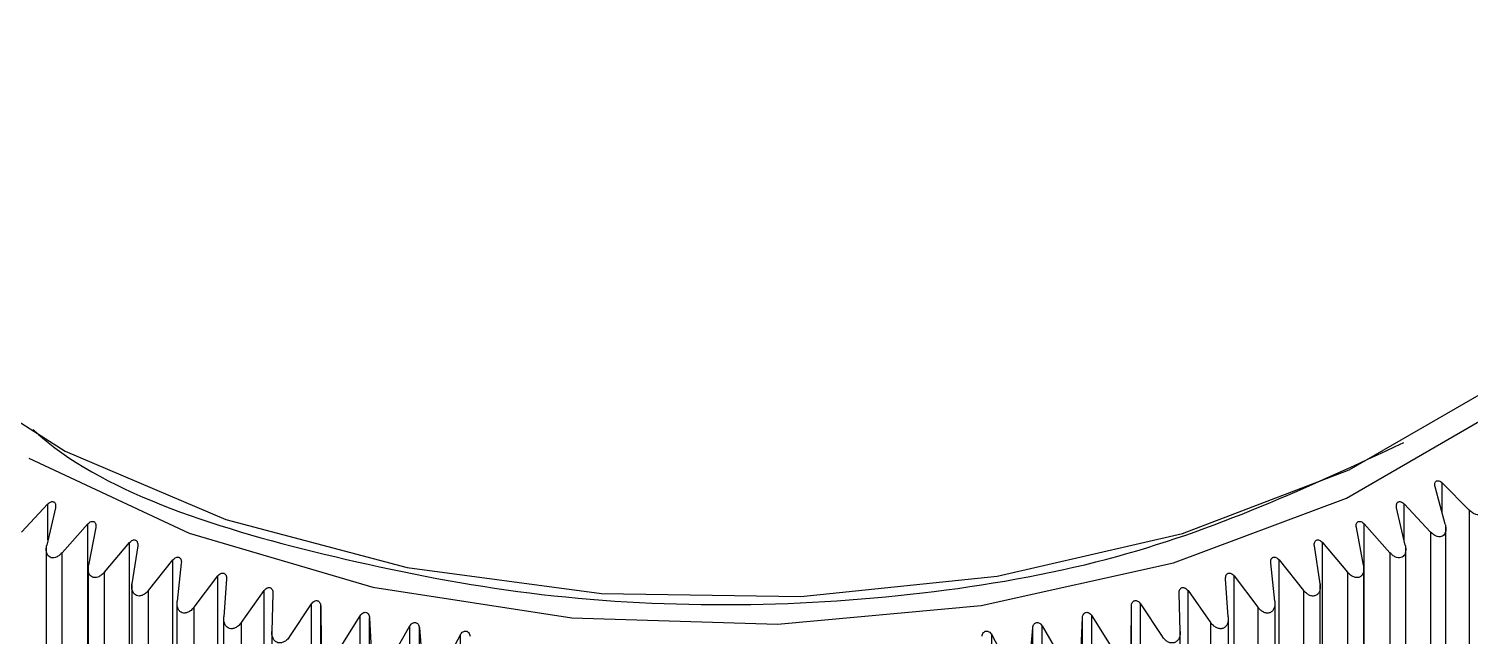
# Model space of a CAD drawing. Header units: millimetres. Extents: x 0 to 279, y 0 to 216.
# Drawn here: x 237.571 to 239.763, y 93.362 to 94.286 of the extents above; entities that cross this region are included whole.
import ezdxf

# ---------------------------------------------------------------- set-up
doc = ezdxf.new("R2010")
doc.units = ezdxf.units.MM

msp = doc.modelspace()

# ---------------------------------------------------------------- linework, layer by layer
at = {"color": 7, "linetype": 'Continuous', "lineweight": 25}
for p, q in [((239.7253, 93.5329), (239.71, 93.5894)), ((239.7207, 93.5956), (239.7619, 93.554)), ((237.5594, 93.5208), (237.5997, 93.5635)), ((237.611, 93.5577), (237.5979, 93.5008)), ((239.6646, 93.5008), (239.6515, 93.5577)), ((239.6628, 93.5635), (239.7031, 93.5208)), ((239.7619, 93.554), (239.7619, 92.4489)), ((237.6212, 93.4893), (237.6605, 93.5333)), ((237.6605, 92.3627), (237.6605, 93.5333)), ((237.6723, 93.5278), (237.6614, 93.4705)), ((239.6011, 93.4705), (239.5902, 93.5278)), ((239.602, 93.5333), (239.6413, 93.4893)), ((239.602, 92.3627), (239.602, 93.5333)), ((239.7263, 92.4237), (239.7263, 93.5303)), ((237.6857, 93.4597), (237.7239, 93.5049)), ((237.7239, 92.3343), (237.7239, 93.5049)), ((237.7362, 93.4997), (237.7275, 93.4422)), ((239.535, 93.4422), (239.5263, 93.4997)), ((239.5386, 93.5049), (239.5768, 93.4597)), ((239.5386, 92.3343), (239.5386, 93.5049)), ((239.7031, 93.5208), (239.7031, 92.4156)), ((237.5971, 93.4986), (237.5971, 92.3921)), ((237.6212, 92.3842), (237.6212, 93.4893)), ((237.7528, 93.4321), (237.7899, 93.4784)), ((237.7899, 92.3079), (237.7899, 93.4784)), ((239.4726, 93.4784), (239.5097, 93.4321)), ((239.4726, 92.3079), (239.4726, 93.4784)), ((239.6413, 93.4893), (239.6413, 92.3842)), ((239.6654, 92.3921), (239.6654, 93.4987)), ((237.6609, 93.4688), (237.6609, 92.3623)), ((237.6857, 92.3546), (237.6857, 93.4597)), ((237.8026, 93.4737), (237.7962, 93.4159)), ((239.4663, 93.4159), (239.4599, 93.4737)), ((239.5768, 93.4597), (239.5768, 92.3546)), ((239.6016, 92.3623), (239.6016, 93.4688)), ((237.7272, 93.441), (237.7272, 92.3344)), ((237.8223, 93.4066), (237.8581, 93.454)), ((237.8581, 92.2834), (237.8581, 93.454)), ((237.8712, 93.4497), (237.8671, 93.3917)), ((239.3954, 93.3917), (239.3913, 93.4497)), ((239.4044, 93.454), (239.4402, 93.4066)), ((239.4044, 92.2834), (239.4044, 93.454)), ((239.5353, 92.3344), (239.5353, 93.441)), ((237.7528, 92.327), (237.7528, 93.4321)), ((237.796, 93.4152), (237.796, 92.3086)), ((237.8941, 93.3833), (237.9284, 93.4317)), ((237.9284, 92.2611), (237.9284, 93.4317)), ((237.9419, 93.4277), (237.9401, 93.3697)), ((239.3224, 93.3697), (239.3206, 93.4277)), ((239.3341, 93.4317), (239.3685, 93.3833)), ((239.3341, 92.2611), (239.3341, 93.4317)), ((239.4665, 92.3086), (239.4665, 93.4152)), ((239.5097, 93.4321), (239.5097, 92.327)), ((237.8223, 92.3015), (237.8223, 93.4066)), ((237.867, 93.3915), (237.867, 92.285)), ((237.9678, 93.3621), (238.0007, 93.4116)), ((238.0007, 92.241), (238.0007, 93.4116)), ((238.0146, 93.408), (238.0151, 93.3499)), ((238.0146, 92.2374), (238.0146, 93.408)), ((238.0434, 93.3432), (238.0747, 93.3936)), ((238.0747, 92.223), (238.0747, 93.3936)), ((238.0889, 93.3905), (238.0917, 93.3325)), ((238.0889, 92.2199), (238.0889, 93.3905)), ((239.1709, 93.3325), (239.1736, 93.3905)), ((239.1736, 92.2199), (239.1736, 93.3905)), ((239.1878, 93.3936), (239.2191, 93.3432)), ((239.1878, 92.223), (239.1878, 93.3936)), ((239.2475, 93.3499), (239.2479, 93.408)), ((239.2479, 92.2374), (239.2479, 93.408)), ((239.2618, 93.4116), (239.2947, 93.3621)), ((239.2618, 92.241), (239.2618, 93.4116)), ((239.3955, 92.285), (239.3955, 93.3915)), ((239.4402, 93.4066), (239.4402, 92.3015)), ((237.8941, 92.2781), (237.8941, 93.3833)), ((237.9401, 93.37), (237.9401, 92.2635)), ((238.1206, 93.3266), (238.1503, 93.3779)), ((238.1503, 92.2074), (238.1503, 93.3779)), ((238.1647, 93.3752), (238.1697, 93.3173)), ((238.1647, 92.2046), (238.1647, 93.3752)), ((239.0928, 93.3173), (239.0978, 93.3752)), ((239.0978, 92.2046), (239.0978, 93.3752)), ((239.1122, 93.3779), (239.142, 93.3266)), ((239.1122, 92.2074), (239.1122, 93.3779)), ((239.3224, 92.2635), (239.3224, 93.37)), ((239.3685, 93.3833), (239.3685, 92.2781)), ((238.1991, 93.3123), (238.2271, 93.3645)), ((238.2271, 92.194), (238.2271, 93.3645)), ((239.0354, 93.3645), (239.0634, 93.3123)), ((239.0354, 92.194), (239.0354, 93.3645))]:
    msp.add_line(p, q, dxfattribs=at)
at = {"color": 8, "linetype": 'Continuous', "lineweight": 25}
for p, q in [((239.7207, 93.5498), (239.7207, 93.5956)), ((237.5997, 93.5088), (237.5997, 93.5635)), ((239.6628, 93.5088), (239.6628, 93.5635))]:
    msp.add_line(p, q, dxfattribs=at)
at = {"color": 7, "linetype": 'Continuous', "lineweight": 25, "flags": 128}
for points in [[(237.1313, 94.2863), (237.1317, 94.2644), (237.1701, 94.0906), (237.2682, 93.9248), (237.4222, 93.7738), (237.6257, 93.6438), (237.8703, 93.5401), (238.1461, 93.4669), (238.4417, 93.4273), (238.7452, 93.4229), (239.0439, 93.4538), (239.3257, 93.5188), (239.5792, 93.6152), (239.7938, 93.7391), (239.9608, 93.8854), (240.0734, 94.0481), (240.1269, 94.2205), (240.1313, 94.2863)], [(237.5706, 93.6332), (237.8143, 93.5192), (238.0937, 93.437), (238.3966, 93.3902), (238.7098, 93.3807), (239.0195, 93.409), (239.3122, 93.4739), (239.5752, 93.5725), (239.797, 93.7005), (239.9678, 93.8523), (240.0801, 94.0213), (240.1292, 94.2001), (240.1308, 94.2659)]]:
    msp.add_lwpolyline(points, dxfattribs=at)
at = {"color": 7, "linetype": 'Continuous', "lineweight": 25}
for points, knots in [([(237.577, 93.6766), (237.5846, 93.67), (237.6928, 93.5756), (237.9735, 93.4915), (238.3311, 93.4218), (238.6318, 93.4044), (238.9294, 93.4226), (239.2983, 93.4871), (239.519, 93.5901), (239.6625, 93.657)], [0, 0, 0, 0, 0.017652, 0.252882, 0.37951, 0.508826, 0.638142, 0.76477, 1, 1, 1, 1]), ([(239.71, 93.5894), (239.7098, 93.5904), (239.7094, 93.5924), (239.7096, 93.5952), (239.7105, 93.5973), (239.7119, 93.5986), (239.7137, 93.5991), (239.716, 93.5988), (239.7184, 93.5977), (239.7199, 93.5963), (239.7207, 93.5956)], [0, 0, 0, 0, 0.149554, 0.286742, 0.39793, 0.499998, 0.60209, 0.713222, 0.850456, 1, 1, 1, 1]), ([(237.5997, 93.5635), (237.6005, 93.5643), (237.602, 93.5657), (237.6045, 93.5669), (237.6067, 93.5673), (237.6087, 93.5668), (237.6102, 93.5655), (237.6111, 93.5634), (237.6115, 93.5607), (237.6112, 93.5587), (237.611, 93.5577)], [0, 0, 0, 0, 0.149554, 0.286742, 0.39793, 0.499998, 0.60209, 0.713222, 0.850456, 1, 1, 1, 1]), ([(239.6515, 93.5577), (239.6513, 93.5587), (239.651, 93.5607), (239.6514, 93.5634), (239.6523, 93.5655), (239.6538, 93.5668), (239.6558, 93.5673), (239.658, 93.5669), (239.6605, 93.5657), (239.662, 93.5643), (239.6628, 93.5635)], [0, 0, 0, 0, 0.149554, 0.286742, 0.39793, 0.499998, 0.60209, 0.713222, 0.850456, 1, 1, 1, 1]), ([(239.783, 93.5669), (239.7835, 93.5647), (239.7846, 93.5606), (239.7843, 93.555), (239.7827, 93.5508), (239.7799, 93.548), (239.7762, 93.5469), (239.7718, 93.5475), (239.7667, 93.5498), (239.7635, 93.5525), (239.7619, 93.554)], [0, 0, 0, 0, 0.154616, 0.287094, 0.400562, 0.499962, 0.600673, 0.713632, 0.845714, 1, 1, 1, 1]), ([(237.6605, 93.5333), (237.6613, 93.534), (237.6627, 93.5355), (237.6652, 93.5368), (237.6675, 93.5372), (237.6695, 93.5368), (237.6711, 93.5356), (237.6722, 93.5335), (237.6727, 93.5308), (237.6724, 93.5288), (237.6723, 93.5278)], [0, 0, 0, 0, 0.149554, 0.286742, 0.39793, 0.499998, 0.60209, 0.713222, 0.850456, 1, 1, 1, 1]), ([(239.5902, 93.5278), (239.5901, 93.5288), (239.5898, 93.5308), (239.5903, 93.5335), (239.5914, 93.5356), (239.593, 93.5368), (239.595, 93.5372), (239.5973, 93.5368), (239.5998, 93.5355), (239.6012, 93.534), (239.602, 93.5333)], [0, 0, 0, 0, 0.149554, 0.286742, 0.39793, 0.499998, 0.60209, 0.713222, 0.850456, 1, 1, 1, 1]), ([(239.7253, 93.5329), (239.7258, 93.5307), (239.7266, 93.5266), (239.7261, 93.5211), (239.7243, 93.5169), (239.7213, 93.5142), (239.7175, 93.5132), (239.713, 93.5138), (239.7078, 93.5163), (239.7047, 93.5192), (239.7031, 93.5208)], [0, 0, 0, 0, 0.154267, 0.286323, 0.399242, 0.497996, 0.598104, 0.71211, 0.845015, 1, 1, 1, 1]), ([(237.6212, 93.4893), (237.6196, 93.4877), (237.6165, 93.4847), (237.6114, 93.4821), (237.6068, 93.4812), (237.6028, 93.4821), (237.5997, 93.4847), (237.5976, 93.4889), (237.5968, 93.4944), (237.5975, 93.4986), (237.5979, 93.5008)], [0, 0, 0, 0, 0.154627, 0.287114, 0.40059, 0.499997, 0.599382, 0.712849, 0.845346, 1, 1, 1, 1]), ([(237.7239, 93.5049), (237.7247, 93.5057), (237.7261, 93.5072), (237.7286, 93.5085), (237.7309, 93.509), (237.733, 93.5087), (237.7347, 93.5075), (237.7358, 93.5055), (237.7365, 93.5028), (237.7363, 93.5008), (237.7362, 93.4997)], [0, 0, 0, 0, 0.149554, 0.286742, 0.39793, 0.499998, 0.60209, 0.713222, 0.850456, 1, 1, 1, 1]), ([(239.5263, 93.4997), (239.5262, 93.5008), (239.526, 93.5028), (239.5267, 93.5055), (239.5278, 93.5075), (239.5295, 93.5087), (239.5316, 93.509), (239.5339, 93.5085), (239.5364, 93.5072), (239.5378, 93.5057), (239.5386, 93.5049)], [0, 0, 0, 0, 0.149554, 0.286742, 0.39793, 0.499998, 0.60209, 0.713222, 0.850456, 1, 1, 1, 1]), ([(239.6646, 93.5008), (239.665, 93.4986), (239.6657, 93.4945), (239.6649, 93.489), (239.6629, 93.4849), (239.6598, 93.4822), (239.6559, 93.4813), (239.6512, 93.4821), (239.646, 93.4847), (239.643, 93.4877), (239.6413, 93.4893)], [0, 0, 0, 0, 0.153516, 0.28465, 0.396371, 0.49427, 0.595804, 0.710838, 0.844477, 1, 1, 1, 1]), ([(237.7899, 93.4784), (237.7906, 93.4792), (237.792, 93.4808), (237.7945, 93.4822), (237.7968, 93.4828), (237.7989, 93.4825), (237.8007, 93.4814), (237.802, 93.4794), (237.8027, 93.4768), (237.8026, 93.4747), (237.8026, 93.4737)], [0, 0, 0, 0, 0.149554, 0.286742, 0.39793, 0.499998, 0.60209, 0.713222, 0.850456, 1, 1, 1, 1]), ([(239.4599, 93.4737), (239.4599, 93.4747), (239.4598, 93.4768), (239.4605, 93.4794), (239.4618, 93.4814), (239.4636, 93.4825), (239.4657, 93.4828), (239.468, 93.4822), (239.4705, 93.4808), (239.4719, 93.4792), (239.4726, 93.4784)], [0, 0, 0, 0, 0.149554, 0.286742, 0.39793, 0.499998, 0.60209, 0.713222, 0.850456, 1, 1, 1, 1]), ([(237.6857, 93.4597), (237.6841, 93.4581), (237.6812, 93.455), (237.676, 93.4522), (237.6713, 93.4512), (237.6673, 93.452), (237.664, 93.4545), (237.6617, 93.4586), (237.6606, 93.4641), (237.6611, 93.4683), (237.6614, 93.4705)], [0, 0, 0, 0, 0.154627, 0.287114, 0.40059, 0.499997, 0.599382, 0.712849, 0.845346, 1, 1, 1, 1]), ([(237.8581, 93.454), (237.8588, 93.4549), (237.8602, 93.4565), (237.8626, 93.4579), (237.865, 93.4586), (237.8671, 93.4584), (237.869, 93.4573), (237.8704, 93.4554), (237.8713, 93.4527), (237.8712, 93.4507), (237.8712, 93.4497)], [0, 0, 0, 0, 0.149554, 0.286742, 0.39793, 0.499998, 0.60209, 0.713222, 0.850456, 1, 1, 1, 1]), ([(239.3913, 93.4497), (239.3913, 93.4507), (239.3912, 93.4527), (239.3921, 93.4554), (239.3935, 93.4573), (239.3954, 93.4584), (239.3975, 93.4586), (239.3999, 93.4579), (239.4024, 93.4565), (239.4037, 93.4549), (239.4044, 93.454)], [0, 0, 0, 0, 0.149554, 0.286742, 0.39793, 0.499998, 0.60209, 0.713222, 0.850456, 1, 1, 1, 1]), ([(239.6011, 93.4705), (239.6014, 93.4683), (239.6019, 93.4642), (239.6009, 93.4588), (239.5987, 93.4546), (239.5958, 93.4523), (239.5929, 93.4515), (239.5898, 93.4514), (239.5859, 93.4524), (239.5811, 93.4552), (239.5783, 93.4581), (239.5768, 93.4597)], [0, 0, 0, 0, 0.152384, 0.282245, 0.392438, 0.498945, 0.559686, 0.622254, 0.728223, 0.852621, 1, 1, 1, 1]), ([(237.7528, 93.4321), (237.7513, 93.4304), (237.7484, 93.4273), (237.7433, 93.4244), (237.7385, 93.4232), (237.7343, 93.4238), (237.7309, 93.4263), (237.7283, 93.4303), (237.727, 93.4358), (237.7273, 93.4399), (237.7275, 93.4422)], [0, 0, 0, 0, 0.154627, 0.287114, 0.40059, 0.499997, 0.599382, 0.712849, 0.845346, 1, 1, 1, 1]), ([(237.9284, 93.4317), (237.9291, 93.4326), (237.9304, 93.4342), (237.9329, 93.4358), (237.9353, 93.4365), (237.9375, 93.4364), (237.9394, 93.4353), (237.9408, 93.4334), (237.9419, 93.4308), (237.9419, 93.4288), (237.9419, 93.4277)], [0, 0, 0, 0, 0.149554, 0.286742, 0.39793, 0.499998, 0.60209, 0.713222, 0.850456, 1, 1, 1, 1]), ([(239.3206, 93.4277), (239.3206, 93.4288), (239.3206, 93.4308), (239.3217, 93.4334), (239.3231, 93.4353), (239.3251, 93.4364), (239.3273, 93.4365), (239.3296, 93.4358), (239.3321, 93.4342), (239.3334, 93.4326), (239.3341, 93.4317)], [0, 0, 0, 0, 0.149554, 0.286742, 0.39793, 0.499998, 0.60209, 0.713222, 0.850456, 1, 1, 1, 1]), ([(239.535, 93.4422), (239.5352, 93.44), (239.5355, 93.4359), (239.5343, 93.4305), (239.5323, 93.4271), (239.5301, 93.4252), (239.5282, 93.4241), (239.5258, 93.4235), (239.5225, 93.4234), (239.5184, 93.4247), (239.5137, 93.4277), (239.5111, 93.4306), (239.5097, 93.4321)], [0, 0, 0, 0, 0.1513, 0.279956, 0.388714, 0.438703, 0.497828, 0.557461, 0.619011, 0.742095, 0.859565, 1, 1, 1, 1]), ([(237.8223, 93.4066), (237.8208, 93.4049), (237.818, 93.4016), (237.8129, 93.3986), (237.8082, 93.3973), (237.8039, 93.3978), (237.8002, 93.4001), (237.7975, 93.404), (237.7959, 93.4095), (237.7961, 93.4136), (237.7962, 93.4159)], [0, 0, 0, 0, 0.154627, 0.2871144, 0.4005905, 0.4999974, 0.5993817, 0.7128492, 0.8453456, 1, 1, 1, 1]), ([(238.0007, 93.4116), (238.0014, 93.4124), (238.0026, 93.4141), (238.0051, 93.4157), (238.0074, 93.4166), (238.0097, 93.4165), (238.0116, 93.4155), (238.0132, 93.4136), (238.0144, 93.4111), (238.0145, 93.4091), (238.0146, 93.408)], [0, 0, 0, 0, 0.149554, 0.286742, 0.39793, 0.499998, 0.60209, 0.713222, 0.850456, 1, 1, 1, 1]), ([(239.2479, 93.408), (239.248, 93.4091), (239.2481, 93.4111), (239.2493, 93.4136), (239.2509, 93.4155), (239.2528, 93.4165), (239.2551, 93.4166), (239.2575, 93.4157), (239.2599, 93.4141), (239.2611, 93.4124), (239.2618, 93.4116)], [0, 0, 0, 0, 0.149554, 0.286742, 0.39793, 0.499998, 0.60209, 0.713222, 0.850456, 1, 1, 1, 1]), ([(239.4663, 93.4159), (239.4664, 93.4137), (239.4666, 93.4097), (239.4652, 93.4044), (239.463, 93.401), (239.4607, 93.3991), (239.4587, 93.398), (239.4562, 93.3975), (239.4529, 93.3975), (239.4487, 93.3989), (239.4441, 93.4021), (239.4416, 93.405), (239.4402, 93.4066)], [0, 0, 0, 0, 0.150017, 0.277343, 0.384605, 0.438226, 0.497817, 0.557803, 0.619606, 0.740346, 0.858709, 1, 1, 1, 1]), ([(237.8941, 93.3833), (237.8926, 93.3815), (237.8899, 93.3781), (237.8849, 93.3749), (237.8801, 93.3735), (237.8757, 93.3739), (237.8719, 93.3761), (237.8689, 93.3799), (237.8671, 93.3853), (237.8671, 93.3895), (237.8671, 93.3917)], [0, 0, 0, 0, 0.154627, 0.287114, 0.40059, 0.499997, 0.599382, 0.712849, 0.845346, 1, 1, 1, 1]), ([(238.0747, 93.3936), (238.0754, 93.3945), (238.0766, 93.3962), (238.0789, 93.3979), (238.0813, 93.3988), (238.0836, 93.3988), (238.0856, 93.3979), (238.0873, 93.3961), (238.0885, 93.3936), (238.0888, 93.3915), (238.0889, 93.3905)], [0, 0, 0, 0, 0.149554, 0.286742, 0.39793, 0.499998, 0.60209, 0.713222, 0.850456, 1, 1, 1, 1]), ([(239.1736, 93.3905), (239.1737, 93.3915), (239.174, 93.3936), (239.1752, 93.3961), (239.1769, 93.3979), (239.1789, 93.3988), (239.1812, 93.3988), (239.1836, 93.3979), (239.1859, 93.3962), (239.1871, 93.3945), (239.1878, 93.3936)], [0, 0, 0, 0, 0.149554, 0.286742, 0.39793, 0.499998, 0.60209, 0.713222, 0.850456, 1, 1, 1, 1]), ([(239.3954, 93.3917), (239.3954, 93.3895), (239.3955, 93.3855), (239.3938, 93.3804), (239.3915, 93.377), (239.3891, 93.3751), (239.3869, 93.3741), (239.3844, 93.3736), (239.381, 93.3738), (239.3768, 93.3753), (239.3722, 93.3786), (239.3698, 93.3816), (239.3685, 93.3833)], [0, 0, 0, 0, 0.148693, 0.274615, 0.380279, 0.438215, 0.498156, 0.558374, 0.6203, 0.738577, 0.85782, 1, 1, 1, 1]), ([(237.9678, 93.3621), (237.9664, 93.3603), (237.9638, 93.3568), (237.9588, 93.3535), (237.954, 93.3519), (237.9495, 93.3521), (237.9456, 93.3542), (237.9425, 93.358), (237.9403, 93.3633), (237.9402, 93.3675), (237.9401, 93.3697)], [0, 0, 0, 0, 0.154627, 0.2871144, 0.4005905, 0.4999974, 0.5993817, 0.7128492, 0.8453456, 1, 1, 1, 1]), ([(238.1503, 93.3779), (238.1509, 93.3788), (238.152, 93.3806), (238.1543, 93.3824), (238.1567, 93.3833), (238.159, 93.3834), (238.1611, 93.3825), (238.1629, 93.3808), (238.1642, 93.3783), (238.1645, 93.3763), (238.1647, 93.3752)], [0, 0, 0, 0, 0.149554, 0.286742, 0.39793, 0.499998, 0.60209, 0.713222, 0.850456, 1, 1, 1, 1]), ([(238.2271, 93.3645), (238.2277, 93.3655), (238.2288, 93.3673), (238.2311, 93.3691), (238.2334, 93.3702), (238.2357, 93.3703), (238.2379, 93.3695), (238.2397, 93.3678), (238.2412, 93.3653), (238.2416, 93.3633), (238.2418, 93.3623)], [0, 0, 0, 0, 0.149554, 0.286742, 0.39793, 0.499998, 0.60209, 0.713222, 0.850456, 1, 1, 1, 1]), ([(239.0208, 93.3623), (239.021, 93.3633), (239.0213, 93.3653), (239.0228, 93.3678), (239.0246, 93.3695), (239.0268, 93.3703), (239.0291, 93.3702), (239.0314, 93.3691), (239.0337, 93.3673), (239.0348, 93.3655), (239.0354, 93.3645)], [0, 0, 0, 0, 0.149554, 0.286742, 0.39793, 0.499998, 0.60209, 0.713222, 0.850456, 1, 1, 1, 1]), ([(239.0978, 93.3752), (239.098, 93.3763), (239.0983, 93.3783), (239.0997, 93.3808), (239.1014, 93.3825), (239.1035, 93.3834), (239.1058, 93.3833), (239.1082, 93.3824), (239.1105, 93.3806), (239.1116, 93.3788), (239.1122, 93.3779)], [0, 0, 0, 0, 0.149554, 0.286742, 0.39793, 0.499998, 0.60209, 0.713222, 0.850456, 1, 1, 1, 1]), ([(239.3224, 93.3697), (239.3223, 93.3676), (239.3222, 93.3636), (239.3203, 93.3585), (239.3179, 93.3552), (239.3153, 93.3533), (239.313, 93.3524), (239.3104, 93.352), (239.307, 93.3522), (239.3029, 93.3538), (239.2984, 93.3572), (239.296, 93.3604), (239.2947, 93.3621)], [0, 0, 0, 0, 0.147356, 0.27179, 0.377146, 0.438598, 0.498767, 0.559097, 0.621018, 0.736779, 0.856893, 1, 1, 1, 1])]:
    msp.add_open_spline(points, degree=3, knots=knots, dxfattribs=at)

doc.saveas('drawing.dxf')
